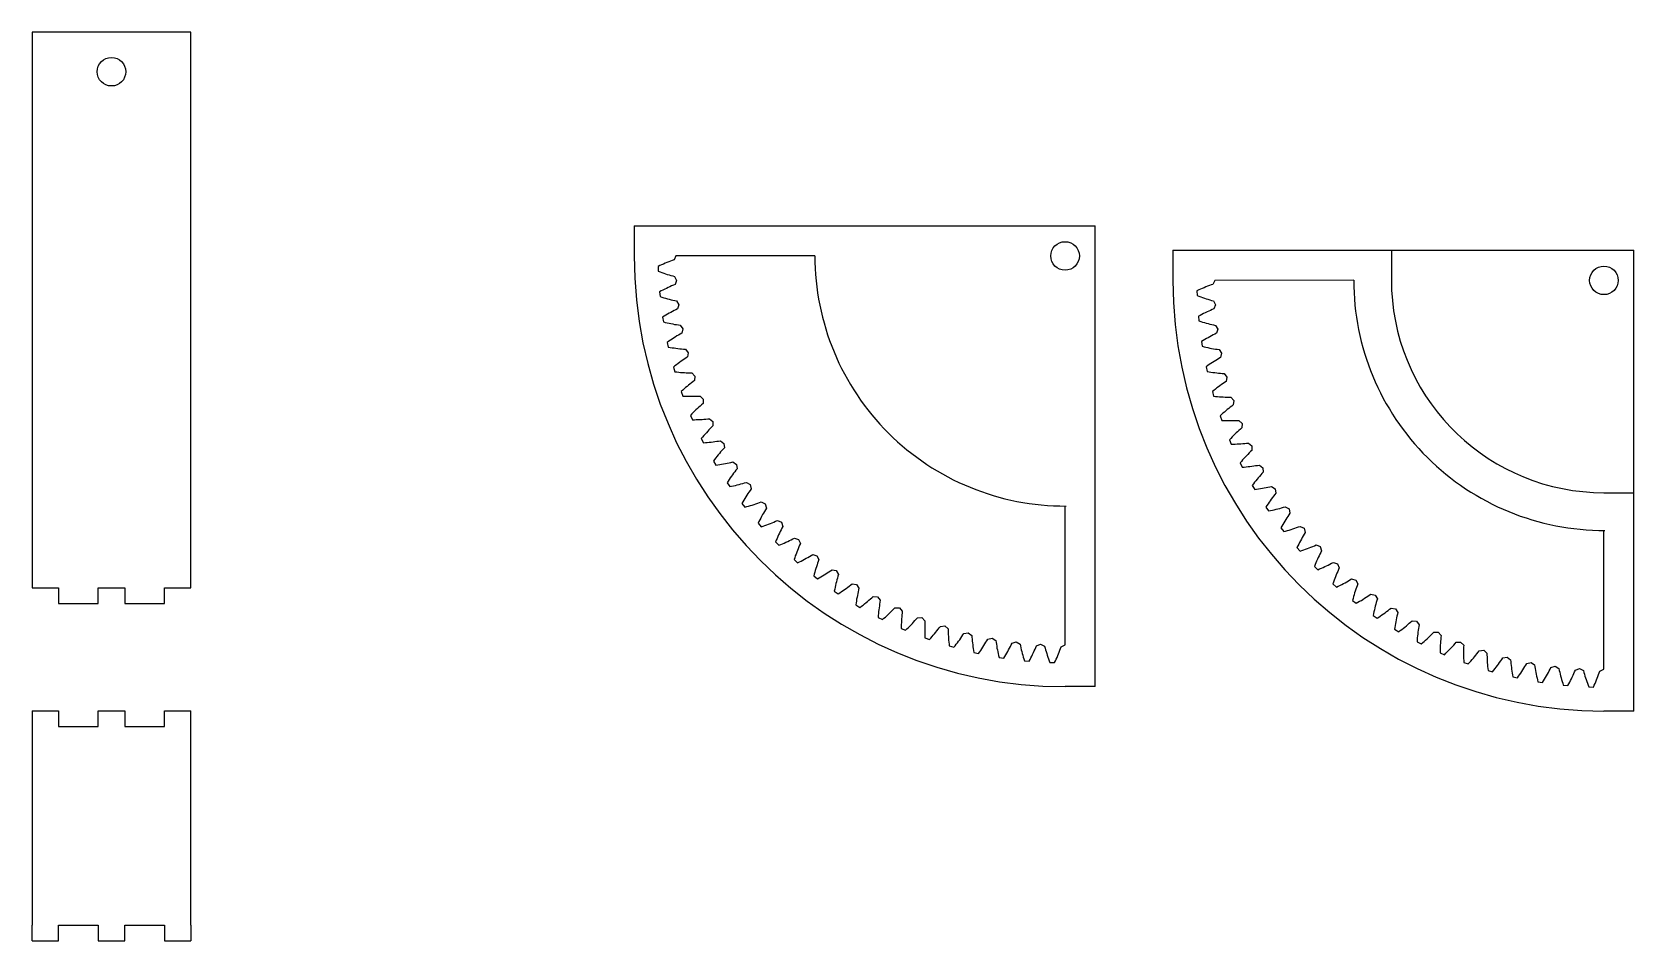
# Model space of a CAD drawing. Extents: x -1120 to -717, y -289 to -60.
import ezdxf

# ---------------------------------------------------------------- set-up
doc = ezdxf.new("R2010")
doc.units = 0
doc.linetypes.add('K5LT_BASIC', pattern=[0])
doc.layers.get('0').update_dxf_attribs({"lineweight": 25, "true_color": 0xffffff})
doc.layers.add('Системный слой', color=7, linetype='Continuous', true_color=0xffffff)

msp = doc.modelspace()

# ---------------------------------------------------------------- linework, layer by layer
for p, q in [((-1080, -60), (-1120, -60)), ((-1120, -60), (-1120, -200)), ((-1080, -200), (-1080, -60)), ((-968.41, -108.86), (-852.35, -108.86)), ((-968.41, -108.86), (-968.41, -116.42)), ((-957.91, -116.42), (-958.36, -117.42)), ((-957.91, -116.42), (-957.91, -116.42)), ((-832.75, -115), (-777.75, -115)), ((-832.75, -115), (-832.75, -122.56)), ((-777.75, -115), (-777.75, -125)), ((-777.75, -115), (-716.69, -115)), ((-716.69, -176.06), (-716.69, -115)), ((-961.93, -118.84), (-962.38, -119.04)), ((-962.38, -119.04), (-962.34, -120.23)), ((-962.34, -120.23), (-961.88, -120.41)), ((-961.49, -118.64), (-961.93, -118.84)), ((-961.88, -120.41), (-961.43, -120.58)), ((-961.04, -118.45), (-961.49, -118.64)), ((-961.43, -120.58), (-960.97, -120.74)), ((-960.6, -118.26), (-961.04, -118.45)), ((-960.97, -120.74), (-960.51, -120.9)), ((-960.15, -118.08), (-960.6, -118.26)), ((-960.51, -120.9), (-960.06, -121.05)), ((-959.7, -117.91), (-960.15, -118.08)), ((-959.25, -117.75), (-959.7, -117.91)), ((-958.81, -117.59), (-959.25, -117.75)), ((-958.36, -117.42), (-958.81, -117.59)), ((-961.15, -125.01), (-961.58, -125.24)), ((-960.71, -124.79), (-961.15, -125.01)), ((-960.28, -124.58), (-960.71, -124.79)), ((-959.85, -124.37), (-960.28, -124.58)), ((-960.06, -121.05), (-959.6, -121.19)), ((-959.41, -124.18), (-959.85, -124.37)), ((-959.6, -121.19), (-959.14, -121.33)), ((-958.97, -123.98), (-959.41, -124.18)), ((-959.14, -121.33), (-958.68, -121.46)), ((-958.54, -123.79), (-958.97, -123.98)), ((-958.68, -121.46), (-958.23, -121.6)), ((-958.1, -123.6), (-958.54, -123.79)), ((-958.23, -121.6), (-957.72, -122.57)), ((-957.72, -122.57), (-958.1, -123.6)), ((-957.72, -122.57), (-957.72, -122.57)), ((-826.27, -124.98), (-826.72, -125.18)), ((-825.83, -124.78), (-826.27, -124.98)), ((-825.38, -124.59), (-825.83, -124.78)), ((-824.93, -124.41), (-825.38, -124.59)), ((-824.49, -124.23), (-824.93, -124.41)), ((-824.04, -124.06), (-824.49, -124.23)), ((-823.59, -123.89), (-824.04, -124.06)), ((-823.14, -123.73), (-823.59, -123.89)), ((-822.69, -123.57), (-823.14, -123.73)), ((-822.25, -122.56), (-822.69, -123.57)), ((-822.25, -122.56), (-822.25, -122.56)), ((-961.58, -125.24), (-962.01, -125.47)), ((-962.01, -125.47), (-961.9, -126.66)), ((-961.9, -126.66), (-961.43, -126.8)), ((-961.43, -126.8), (-960.97, -126.94)), ((-960.97, -126.94), (-960.5, -127.08)), ((-960.5, -127.08), (-960.03, -127.21)), ((-960.03, -127.21), (-959.57, -127.33)), ((-959.57, -127.33), (-959.1, -127.44)), ((-959.1, -127.44), (-958.64, -127.55)), ((-958.64, -127.55), (-958.17, -127.65)), ((-958.17, -127.65), (-957.71, -127.76)), ((-957.71, -127.76), (-957.14, -128.7)), ((-957.14, -128.7), (-957.46, -129.75)), ((-957.14, -128.7), (-957.14, -128.7)), ((-826.72, -125.18), (-826.68, -126.38)), ((-826.68, -126.38), (-826.22, -126.55)), ((-826.22, -126.55), (-825.76, -126.72)), ((-825.76, -126.72), (-825.31, -126.89)), ((-825.31, -126.89), (-824.85, -127.04)), ((-824.85, -127.04), (-824.39, -127.19)), ((-824.39, -127.19), (-823.94, -127.33)), ((-823.94, -127.33), (-823.48, -127.47)), ((-823.48, -127.47), (-823.02, -127.61)), ((-823.02, -127.61), (-822.56, -127.74)), ((-822.56, -127.74), (-822.06, -128.71)), ((-822.06, -128.71), (-822.44, -129.75)), ((-822.06, -128.71), (-822.06, -128.71)), ((-960.83, -131.6), (-961.24, -131.86)), ((-961.24, -131.86), (-961.06, -133.04)), ((-961.06, -133.04), (-960.58, -133.16)), ((-960.41, -131.35), (-960.83, -131.6)), ((-959.99, -131.11), (-960.41, -131.35)), ((-959.57, -130.87), (-959.99, -131.11)), ((-959.15, -130.63), (-959.57, -130.87)), ((-958.73, -130.41), (-959.15, -130.63)), ((-958.3, -130.19), (-958.73, -130.41)), ((-957.88, -129.97), (-958.3, -130.19)), ((-957.46, -129.75), (-957.88, -129.97)), ((-825.92, -131.38), (-826.35, -131.61)), ((-826.35, -131.61), (-826.24, -132.8)), ((-826.24, -132.8), (-825.77, -132.95)), ((-825.49, -131.16), (-825.92, -131.38)), ((-825.77, -132.95), (-825.3, -133.09)), ((-825.05, -130.94), (-825.49, -131.16)), ((-825.3, -133.09), (-824.84, -133.22)), ((-824.62, -130.72), (-825.05, -130.94)), ((-824.18, -130.52), (-824.62, -130.72)), ((-823.75, -130.32), (-824.18, -130.52)), ((-823.31, -130.13), (-823.75, -130.32)), ((-822.87, -129.94), (-823.31, -130.13)), ((-822.44, -129.75), (-822.87, -129.94)), ((-960.58, -133.16), (-960.11, -133.27)), ((-960.11, -133.27), (-959.63, -133.37)), ((-959.63, -133.37), (-959.16, -133.47)), ((-959.16, -133.47), (-958.69, -133.56)), ((-958.47, -137.1), (-958.87, -137.36)), ((-958.69, -133.56), (-958.21, -133.65)), ((-958.06, -136.84), (-958.47, -137.1)), ((-958.21, -133.65), (-957.74, -133.72)), ((-957.65, -136.58), (-958.06, -136.84)), ((-957.74, -133.72), (-957.27, -133.8)), ((-957.24, -136.34), (-957.65, -136.58)), ((-957.27, -133.8), (-956.8, -133.88)), ((-956.83, -136.1), (-957.24, -136.34)), ((-956.43, -135.85), (-956.83, -136.1)), ((-956.8, -133.88), (-956.18, -134.78)), ((-956.18, -134.78), (-956.43, -135.85)), ((-956.18, -134.78), (-956.18, -134.78)), ((-824.84, -133.22), (-824.37, -133.35)), ((-824.37, -133.35), (-823.9, -133.47)), ((-823.91, -137.01), (-824.33, -137.25)), ((-823.49, -136.78), (-823.91, -137.01)), ((-823.9, -133.47), (-823.44, -133.58)), ((-823.06, -136.55), (-823.49, -136.78)), ((-823.44, -133.58), (-822.97, -133.69)), ((-822.64, -136.33), (-823.06, -136.55)), ((-822.97, -133.69), (-822.51, -133.8)), ((-822.22, -136.11), (-822.64, -136.33)), ((-822.51, -133.8), (-822.04, -133.9)), ((-821.79, -135.9), (-822.22, -136.11)), ((-822.04, -133.9), (-821.48, -134.84)), ((-821.48, -134.84), (-821.79, -135.9)), ((-821.48, -134.84), (-821.48, -134.84)), ((-959.67, -137.91), (-960.07, -138.19)), ((-960.07, -138.19), (-959.81, -139.36)), ((-959.81, -139.36), (-959.33, -139.45)), ((-959.27, -137.63), (-959.67, -137.91)), ((-959.33, -139.45), (-958.85, -139.53)), ((-958.87, -137.36), (-959.27, -137.63)), ((-958.85, -139.53), (-958.37, -139.6)), ((-958.37, -139.6), (-957.89, -139.67)), ((-957.89, -139.67), (-957.41, -139.73)), ((-957.41, -139.73), (-956.94, -139.79)), ((-956.94, -139.79), (-956.46, -139.83)), ((-956.46, -139.83), (-955.99, -139.88)), ((-955.99, -139.88), (-955.51, -139.93)), ((-955.51, -139.93), (-954.83, -140.79)), ((-954.83, -140.79), (-955.01, -141.87)), ((-954.83, -140.79), (-954.83, -140.79)), ((-825.16, -137.75), (-825.58, -138.01)), ((-825.58, -138.01), (-825.39, -139.18)), ((-825.39, -139.18), (-824.92, -139.3)), ((-824.75, -137.5), (-825.16, -137.75)), ((-824.92, -139.3), (-824.44, -139.41)), ((-824.33, -137.25), (-824.75, -137.5)), ((-824.44, -139.41), (-823.97, -139.52)), ((-823.97, -139.52), (-823.5, -139.62)), ((-823.5, -139.62), (-823.02, -139.71)), ((-823.02, -139.71), (-822.55, -139.79)), ((-822.55, -139.79), (-822.08, -139.87)), ((-822.08, -139.87), (-821.61, -139.94)), ((-821.61, -139.94), (-821.14, -140.02)), ((-821.14, -140.02), (-820.51, -140.92)), ((-820.51, -140.92), (-820.76, -142)), ((-820.51, -140.92), (-820.51, -140.92)), ((-958.13, -144.13), (-958.51, -144.44)), ((-958.51, -144.44), (-958.17, -145.59)), ((-957.74, -143.83), (-958.13, -144.13)), ((-957.36, -143.53), (-957.74, -143.83)), ((-956.97, -143.24), (-957.36, -143.53)), ((-956.58, -142.96), (-956.97, -143.24)), ((-956.19, -142.68), (-956.58, -142.96)), ((-955.8, -142.41), (-956.19, -142.68)), ((-955.41, -142.14), (-955.8, -142.41)), ((-955.01, -141.87), (-955.41, -142.14)), ((-824.01, -144.05), (-824.41, -144.34)), ((-824.41, -144.34), (-824.15, -145.5)), ((-823.61, -143.78), (-824.01, -144.05)), ((-823.21, -143.5), (-823.61, -143.78)), ((-822.8, -143.24), (-823.21, -143.5)), ((-822.4, -142.98), (-822.8, -143.24)), ((-821.99, -142.73), (-822.4, -142.98)), ((-821.58, -142.48), (-821.99, -142.73)), ((-821.17, -142.24), (-821.58, -142.48)), ((-820.76, -142), (-821.17, -142.24)), ((-958.17, -145.59), (-957.69, -145.64)), ((-957.69, -145.64), (-957.2, -145.69)), ((-957.2, -145.69), (-956.72, -145.74)), ((-956.72, -145.74), (-956.24, -145.78)), ((-956.24, -145.78), (-955.76, -145.81)), ((-955.76, -145.81), (-955.28, -145.83)), ((-955.28, -145.83), (-954.8, -145.85)), ((-954.73, -148.98), (-955.1, -149.28)), ((-954.8, -145.85), (-954.33, -145.87)), ((-954.35, -148.68), (-954.73, -148.98)), ((-953.98, -148.38), (-954.35, -148.68)), ((-954.33, -145.87), (-953.85, -145.88)), ((-953.6, -148.09), (-953.98, -148.38)), ((-953.85, -145.88), (-953.12, -146.7)), ((-953.23, -147.79), (-953.6, -148.09)), ((-953.12, -146.7), (-953.23, -147.79)), ((-953.12, -146.7), (-953.12, -146.7)), ((-824.15, -145.5), (-823.67, -145.59)), ((-823.67, -145.59), (-823.19, -145.67)), ((-823.19, -145.67), (-822.71, -145.75)), ((-822.71, -145.75), (-822.23, -145.81)), ((-822.23, -145.81), (-821.75, -145.87)), ((-821.75, -145.87), (-821.28, -145.93)), ((-820.92, -149.1), (-821.31, -149.39)), ((-821.28, -145.93), (-820.8, -145.98)), ((-820.53, -148.83), (-820.92, -149.1)), ((-820.8, -145.98), (-820.33, -146.02)), ((-820.14, -148.56), (-820.53, -148.83)), ((-820.33, -146.02), (-819.85, -146.07)), ((-819.75, -148.29), (-820.14, -148.56)), ((-819.85, -146.07), (-819.17, -146.93)), ((-819.35, -148.02), (-819.75, -148.29)), ((-819.17, -146.93), (-819.35, -148.02)), ((-819.17, -146.93), (-819.17, -146.93)), ((-956.19, -150.24), (-956.55, -150.58)), ((-956.55, -150.58), (-956.15, -151.7)), ((-955.83, -149.92), (-956.19, -150.24)), ((-956.15, -151.7), (-955.66, -151.72)), ((-955.47, -149.6), (-955.83, -149.92)), ((-955.66, -151.72), (-955.17, -151.74)), ((-955.1, -149.28), (-955.47, -149.6)), ((-955.17, -151.74), (-954.69, -151.76)), ((-954.69, -151.76), (-954.2, -151.77)), ((-954.2, -151.77), (-953.72, -151.77)), ((-953.72, -151.77), (-953.24, -151.76)), ((-953.24, -151.76), (-952.77, -151.75)), ((-952.77, -151.75), (-952.29, -151.74)), ((-952.29, -151.74), (-951.81, -151.72)), ((-951.81, -151.72), (-951.03, -152.49)), ((-951.03, -152.49), (-951.07, -153.59)), ((-951.03, -152.49), (-951.03, -152.49)), ((-822.46, -150.28), (-822.84, -150.58)), ((-822.84, -150.58), (-822.51, -151.73)), ((-822.51, -151.73), (-822.03, -151.79)), ((-822.08, -149.97), (-822.46, -150.28)), ((-821.7, -149.68), (-822.08, -149.97)), ((-822.03, -151.79), (-821.54, -151.84)), ((-821.31, -149.39), (-821.7, -149.68)), ((-821.54, -151.84), (-821.06, -151.88)), ((-821.06, -151.88), (-820.58, -151.92)), ((-820.58, -151.92), (-820.1, -151.95)), ((-820.1, -151.95), (-819.62, -151.98)), ((-819.62, -151.98), (-819.14, -151.99)), ((-819.14, -151.99), (-818.66, -152.01)), ((-818.66, -152.01), (-818.19, -152.03)), ((-818.19, -152.03), (-817.45, -152.84)), ((-817.45, -152.84), (-817.57, -153.94)), ((-817.45, -152.84), (-817.45, -152.84)), ((-953.88, -156.22), (-954.22, -156.58)), ((-954.22, -156.58), (-953.74, -157.67)), ((-953.54, -155.88), (-953.88, -156.22)), ((-953.19, -155.53), (-953.54, -155.88)), ((-952.85, -155.2), (-953.19, -155.53)), ((-952.5, -154.87), (-952.85, -155.2)), ((-952.14, -154.54), (-952.5, -154.87)), ((-951.79, -154.22), (-952.14, -154.54)), ((-951.43, -153.91), (-951.79, -154.22)), ((-951.07, -153.59), (-951.43, -153.91)), ((-820.53, -156.39), (-820.89, -156.72)), ((-820.89, -156.72), (-820.49, -157.84)), ((-820.17, -156.06), (-820.53, -156.39)), ((-819.8, -155.74), (-820.17, -156.06)), ((-819.44, -155.43), (-819.8, -155.74)), ((-819.07, -155.12), (-819.44, -155.43)), ((-818.69, -154.82), (-819.07, -155.12)), ((-818.32, -154.53), (-818.69, -154.82)), ((-817.94, -154.23), (-818.32, -154.53)), ((-817.57, -153.94), (-817.94, -154.23)), ((-953.74, -157.67), (-953.25, -157.67)), ((-953.25, -157.67), (-952.77, -157.66)), ((-952.77, -157.66), (-952.28, -157.64)), ((-952.28, -157.64), (-951.8, -157.62)), ((-951.8, -157.62), (-951.32, -157.59)), ((-951.32, -157.59), (-950.84, -157.55)), ((-950.55, -161.31), (-950.87, -161.68)), ((-950.84, -157.55), (-950.37, -157.51)), ((-950.23, -160.96), (-950.55, -161.31)), ((-950.37, -157.51), (-949.89, -157.47)), ((-949.9, -160.6), (-950.23, -160.96)), ((-949.57, -160.26), (-949.9, -160.6)), ((-949.89, -157.47), (-949.42, -157.42)), ((-949.23, -159.92), (-949.57, -160.26)), ((-949.42, -157.42), (-948.59, -158.14)), ((-948.9, -159.58), (-949.23, -159.92)), ((-948.56, -159.24), (-948.9, -159.58)), ((-948.59, -158.14), (-948.59, -158.14)), ((-948.59, -158.14), (-948.56, -159.24)), ((-820.49, -157.84), (-820, -157.87)), ((-820, -157.87), (-819.51, -157.89)), ((-819.51, -157.89), (-819.03, -157.9)), ((-819.03, -157.9), (-818.54, -157.91)), ((-818.54, -157.91), (-818.06, -157.91)), ((-818.06, -157.91), (-817.58, -157.91)), ((-817.58, -157.91), (-817.1, -157.89)), ((-816.83, -161.01), (-817.18, -161.34)), ((-817.1, -157.89), (-816.63, -157.88)), ((-816.48, -160.69), (-816.83, -161.01)), ((-816.63, -157.88), (-816.15, -157.87)), ((-816.13, -160.37), (-816.48, -160.69)), ((-816.15, -157.87), (-815.37, -158.64)), ((-815.77, -160.05), (-816.13, -160.37)), ((-815.41, -159.74), (-815.77, -160.05)), ((-815.37, -158.64), (-815.41, -159.74)), ((-815.37, -158.64), (-815.37, -158.64)), ((-951.19, -162.04), (-951.51, -162.42)), ((-951.51, -162.42), (-950.97, -163.48)), ((-950.87, -161.68), (-951.19, -162.04)), ((-950.97, -163.48), (-950.48, -163.45)), ((-950.48, -163.45), (-949.99, -163.41)), ((-949.99, -163.41), (-949.51, -163.36)), ((-949.51, -163.36), (-949.03, -163.3)), ((-949.03, -163.3), (-948.55, -163.25)), ((-948.55, -163.25), (-948.08, -163.18)), ((-948.08, -163.18), (-947.61, -163.11)), ((-947.61, -163.11), (-947.14, -163.04)), ((-947.14, -163.04), (-946.66, -162.96)), ((-946.66, -162.96), (-945.79, -163.63)), ((-946.01, -165.08), (-946.32, -165.44)), ((-945.7, -164.72), (-946.01, -165.08)), ((-945.79, -163.63), (-945.79, -163.63)), ((-945.79, -163.63), (-945.7, -164.72)), ((-818.22, -162.37), (-818.56, -162.72)), ((-818.56, -162.72), (-818.08, -163.82)), ((-817.87, -162.02), (-818.22, -162.37)), ((-818.08, -163.82), (-817.59, -163.81)), ((-817.53, -161.68), (-817.87, -162.02)), ((-817.59, -163.81), (-817.1, -163.8)), ((-817.18, -161.34), (-817.53, -161.68)), ((-817.1, -163.8), (-816.62, -163.78)), ((-816.62, -163.78), (-816.14, -163.76)), ((-816.14, -163.76), (-815.66, -163.73)), ((-815.66, -163.73), (-815.18, -163.7)), ((-815.18, -163.7), (-814.7, -163.65)), ((-814.7, -163.65), (-814.23, -163.61)), ((-814.23, -163.61), (-813.75, -163.57)), ((-813.75, -163.57), (-812.92, -164.29)), ((-812.92, -164.29), (-812.92, -164.29)), ((-812.92, -164.29), (-812.9, -165.39)), ((-948.15, -167.69), (-948.44, -168.08)), ((-948.44, -168.08), (-947.83, -169.11)), ((-947.85, -167.3), (-948.15, -167.69)), ((-947.56, -166.92), (-947.85, -167.3)), ((-947.83, -169.11), (-947.35, -169.04)), ((-947.25, -166.54), (-947.56, -166.92)), ((-947.35, -169.04), (-946.87, -168.97)), ((-946.95, -166.17), (-947.25, -166.54)), ((-946.64, -165.8), (-946.95, -166.17)), ((-946.87, -168.97), (-946.39, -168.89)), ((-946.32, -165.44), (-946.64, -165.8)), ((-946.39, -168.89), (-945.91, -168.81)), ((-945.91, -168.81), (-945.44, -168.72)), ((-945.44, -168.72), (-944.97, -168.62)), ((-944.97, -168.62), (-944.5, -168.52)), ((-944.5, -168.52), (-944.04, -168.42)), ((-944.04, -168.42), (-943.57, -168.32)), ((-943.57, -168.32), (-942.66, -168.93)), ((-942.66, -168.93), (-942.66, -168.93)), ((-942.66, -168.93), (-942.49, -170.01)), ((-815.53, -168.19), (-815.85, -168.56)), ((-815.85, -168.56), (-815.31, -169.63)), ((-815.21, -167.82), (-815.53, -168.19)), ((-814.89, -167.46), (-815.21, -167.82)), ((-814.57, -167.1), (-814.89, -167.46)), ((-814.24, -166.75), (-814.57, -167.1)), ((-813.9, -166.4), (-814.24, -166.75)), ((-813.57, -166.06), (-813.9, -166.4)), ((-813.23, -165.72), (-813.57, -166.06)), ((-812.9, -165.39), (-813.23, -165.72)), ((-812.89, -169.39), (-812.42, -169.32)), ((-812.42, -169.32), (-811.94, -169.25)), ((-811.94, -169.25), (-811.47, -169.18)), ((-811.47, -169.18), (-811, -169.11)), ((-811, -169.11), (-810.13, -169.77)), ((-944.76, -173.13), (-945.02, -173.54)), ((-944.49, -172.72), (-944.76, -173.13)), ((-944.21, -172.32), (-944.49, -172.72)), ((-943.93, -171.92), (-944.21, -172.32)), ((-943.65, -171.53), (-943.93, -171.92)), ((-943.37, -171.15), (-943.65, -171.53)), ((-943.08, -170.77), (-943.37, -171.15)), ((-942.78, -170.39), (-943.08, -170.77)), ((-942.49, -170.01), (-942.78, -170.39)), ((-815.31, -169.63), (-814.82, -169.59)), ((-814.82, -169.59), (-814.33, -169.55)), ((-814.33, -169.55), (-813.85, -169.5)), ((-813.85, -169.5), (-813.37, -169.45)), ((-813.37, -169.45), (-812.89, -169.39)), ((-811.89, -173.06), (-812.19, -173.44)), ((-811.59, -172.68), (-811.89, -173.06)), ((-811.28, -172.31), (-811.59, -172.68)), ((-810.98, -171.95), (-811.28, -172.31)), ((-810.66, -171.59), (-810.98, -171.95)), ((-810.35, -171.23), (-810.66, -171.59)), ((-810.03, -170.87), (-810.35, -171.23)), ((-810.13, -169.77), (-810.13, -169.77)), ((-810.13, -169.77), (-810.03, -170.87)), ((-945.02, -173.54), (-944.35, -174.52)), ((-944.35, -174.52), (-943.87, -174.43)), ((-943.87, -174.43), (-943.39, -174.32)), ((-943.39, -174.32), (-942.92, -174.22)), ((-942.92, -174.22), (-942.45, -174.1)), ((-942.45, -174.1), (-941.98, -173.99)), ((-941.98, -173.99), (-941.52, -173.86)), ((-941.52, -173.86), (-941.06, -173.73)), ((-941.06, -173.73), (-940.61, -173.6)), ((-940.61, -173.6), (-940.15, -173.47)), ((-940.28, -177.09), (-940.53, -177.5)), ((-940.03, -176.68), (-940.28, -177.09)), ((-940.15, -173.47), (-939.2, -174.02)), ((-939.76, -176.28), (-940.03, -176.68)), ((-939.5, -175.89), (-939.76, -176.28)), ((-939.23, -175.49), (-939.5, -175.89)), ((-938.97, -175.09), (-939.23, -175.49)), ((-939.2, -174.02), (-939.2, -174.02)), ((-939.2, -174.02), (-938.97, -175.09)), ((-812.49, -173.83), (-812.78, -174.22)), ((-812.78, -174.22), (-812.17, -175.25)), ((-812.19, -173.44), (-812.49, -173.83)), ((-812.17, -175.25), (-811.69, -175.18)), ((-811.69, -175.18), (-811.2, -175.11)), ((-811.2, -175.11), (-810.72, -175.04)), ((-810.72, -175.04), (-810.25, -174.95)), ((-810.25, -174.95), (-809.78, -174.86)), ((-809.78, -174.86), (-809.31, -174.77)), ((-809.31, -174.77), (-808.84, -174.67)), ((-808.84, -174.67), (-808.37, -174.56)), ((-808.37, -174.56), (-807.91, -174.46)), ((-807.7, -177.29), (-807.99, -177.68)), ((-807.91, -174.46), (-806.99, -175.07)), ((-807.41, -176.91), (-807.7, -177.29)), ((-807.12, -176.54), (-807.41, -176.91)), ((-806.83, -176.16), (-807.12, -176.54)), ((-806.99, -175.07), (-806.99, -175.07)), ((-806.99, -175.07), (-806.83, -176.16)), ((-724.25, -176.06), (-716.69, -176.06)), ((-941.03, -178.34), (-941.27, -178.77)), ((-941.27, -178.77), (-940.54, -179.71)), ((-940.78, -177.92), (-941.03, -178.34)), ((-940.53, -177.5), (-940.78, -177.92)), ((-940.54, -179.71), (-940.06, -179.58)), ((-940.06, -179.58), (-939.59, -179.45)), ((-939.59, -179.45), (-939.13, -179.32)), ((-939.13, -179.32), (-938.67, -179.17)), ((-938.67, -179.17), (-938.21, -179.03)), ((-938.21, -179.03), (-937.75, -178.87)), ((-937.75, -178.87), (-937.3, -178.71)), ((-937.3, -178.71), (-936.86, -178.55)), ((-936.86, -178.55), (-936.41, -178.39)), ((-936.41, -178.39), (-935.42, -178.88)), ((-935.85, -181.18), (-936.08, -181.59)), ((-935.61, -180.77), (-935.85, -181.18)), ((-935.37, -180.35), (-935.61, -180.77)), ((-935.42, -178.88), (-935.42, -178.88)), ((-935.42, -178.88), (-935.12, -179.94)), ((-935.12, -179.94), (-935.37, -180.35)), ((-859.91, -214.42), (-859.91, -179.42)), ((-809.09, -179.27), (-809.36, -179.68)), ((-809.36, -179.68), (-808.69, -180.67)), ((-808.82, -178.86), (-809.09, -179.27)), ((-808.55, -178.46), (-808.82, -178.86)), ((-808.69, -180.67), (-808.21, -180.57)), ((-808.27, -178.07), (-808.55, -178.46)), ((-807.99, -177.68), (-808.27, -178.07)), ((-808.21, -180.57), (-807.73, -180.47)), ((-807.73, -180.47), (-807.26, -180.36)), ((-807.26, -180.36), (-806.79, -180.25)), ((-806.79, -180.25), (-806.32, -180.13)), ((-806.32, -180.13), (-805.86, -180.01)), ((-805.86, -180.01), (-805.4, -179.88)), ((-805.4, -179.88), (-804.94, -179.74)), ((-804.94, -179.74), (-804.48, -179.61)), ((-804.48, -179.61), (-803.53, -180.16)), ((-803.3, -181.24), (-803.57, -181.63)), ((-803.53, -180.16), (-803.53, -180.16)), ((-803.53, -180.16), (-803.3, -181.24)), ((-936.98, -183.31), (-937.19, -183.75)), ((-937.19, -183.75), (-936.4, -184.65)), ((-936.76, -182.88), (-936.98, -183.31)), ((-936.54, -182.44), (-936.76, -182.88)), ((-936.31, -182.02), (-936.54, -182.44)), ((-936.4, -184.65), (-935.94, -184.49)), ((-936.08, -181.59), (-936.31, -182.02)), ((-935.94, -184.49), (-935.48, -184.33)), ((-935.48, -184.33), (-935.02, -184.17)), ((-935.02, -184.17), (-934.57, -183.99)), ((-934.57, -183.99), (-934.12, -183.82)), ((-934.12, -183.82), (-933.68, -183.64)), ((-933.68, -183.64), (-933.24, -183.45)), ((-933.24, -183.45), (-932.8, -183.26)), ((-932.8, -183.26), (-932.36, -183.07)), ((-932.36, -183.07), (-931.35, -183.5)), ((-931.42, -185.39), (-931.63, -185.82)), ((-931.2, -184.97), (-931.42, -185.39)), ((-931.35, -183.5), (-931.35, -183.5)), ((-931.35, -183.5), (-930.99, -184.54)), ((-930.99, -184.54), (-931.2, -184.97)), ((-805.36, -184.49), (-805.6, -184.91)), ((-805.6, -184.91), (-804.87, -185.85)), ((-805.12, -184.06), (-805.36, -184.49)), ((-804.87, -183.65), (-805.12, -184.06)), ((-804.62, -183.23), (-804.87, -183.65)), ((-804.36, -182.83), (-804.62, -183.23)), ((-804.1, -182.43), (-804.36, -182.83)), ((-803.84, -182.03), (-804.1, -182.43)), ((-803.93, -185.6), (-803.47, -185.46)), ((-803.57, -181.63), (-803.84, -182.03)), ((-803.47, -185.46), (-803, -185.32)), ((-803, -185.32), (-802.55, -185.17)), ((-802.55, -185.17), (-802.09, -185.02)), ((-802.09, -185.02), (-801.64, -184.86)), ((-801.64, -184.86), (-801.19, -184.7)), ((-801.19, -184.7), (-800.74, -184.54)), ((-800.74, -184.54), (-799.76, -185.03)), ((-799.76, -185.03), (-799.76, -185.03)), ((-799.76, -185.03), (-799.46, -186.09)), ((-932.63, -188.02), (-932.81, -188.47)), ((-932.81, -188.47), (-931.97, -189.32)), ((-932.44, -187.57), (-932.63, -188.02)), ((-932.24, -187.12), (-932.44, -187.57)), ((-932.04, -186.68), (-932.24, -187.12)), ((-931.84, -186.25), (-932.04, -186.68)), ((-931.97, -189.32), (-931.51, -189.13)), ((-931.63, -185.82), (-931.84, -186.25)), ((-931.51, -189.13), (-931.06, -188.94)), ((-931.06, -188.94), (-930.62, -188.75)), ((-930.62, -188.75), (-930.18, -188.55)), ((-930.18, -188.55), (-929.74, -188.35)), ((-929.74, -188.35), (-929.31, -188.14)), ((-929.31, -188.14), (-928.89, -187.92)), ((-928.89, -187.92), (-928.46, -187.71)), ((-928.46, -187.71), (-928.03, -187.49)), ((-928.03, -187.49), (-927, -187.86)), ((-927, -187.86), (-927, -187.86)), ((-927, -187.86), (-926.57, -188.87)), ((-926.76, -189.31), (-926.95, -189.74)), ((-926.57, -188.87), (-926.76, -189.31)), ((-804.87, -185.85), (-804.4, -185.73)), ((-804.4, -185.73), (-803.93, -185.6)), ((-801.32, -189.46), (-801.53, -189.9)), ((-801.1, -189.02), (-801.32, -189.46)), ((-800.88, -188.59), (-801.1, -189.02)), ((-800.65, -188.16), (-800.88, -188.59)), ((-800.42, -187.74), (-800.65, -188.16)), ((-800.19, -187.32), (-800.42, -187.74)), ((-799.95, -186.91), (-800.19, -187.32)), ((-799.7, -186.5), (-799.95, -186.91)), ((-799.46, -186.09), (-799.7, -186.5)), ((-797.58, -189.59), (-797.14, -189.41)), ((-797.14, -189.41), (-796.7, -189.22)), ((-796.7, -189.22), (-795.69, -189.65)), ((-724.25, -220.56), (-724.25, -185.56)), ((-927.99, -192.44), (-928.14, -192.91)), ((-928.14, -192.91), (-927.25, -193.7)), ((-927.83, -191.98), (-927.99, -192.44)), ((-927.66, -191.53), (-927.83, -191.98)), ((-927.49, -191.07), (-927.66, -191.53)), ((-927.31, -190.63), (-927.49, -191.07)), ((-927.13, -190.18), (-927.31, -190.63)), ((-927.25, -193.7), (-926.81, -193.48)), ((-926.95, -189.74), (-927.13, -190.18)), ((-926.81, -193.48), (-926.37, -193.27)), ((-926.37, -193.27), (-925.94, -193.05)), ((-925.94, -193.05), (-925.51, -192.82)), ((-925.51, -192.82), (-925.09, -192.59)), ((-925.09, -192.59), (-924.67, -192.35)), ((-924.67, -192.35), (-924.26, -192.11)), ((-924.26, -192.11), (-923.85, -191.87)), ((-923.85, -191.87), (-923.44, -191.63)), ((-923.44, -191.63), (-922.38, -191.93)), ((-922.38, -191.93), (-922.38, -191.93)), ((-922.38, -191.93), (-921.89, -192.91)), ((-922.05, -193.36), (-922.21, -193.81)), ((-921.89, -192.91), (-922.05, -193.36)), ((-801.53, -189.9), (-800.74, -190.79)), ((-800.74, -190.79), (-800.28, -190.64)), ((-800.28, -190.64), (-799.82, -190.48)), ((-799.82, -190.48), (-799.36, -190.31)), ((-799.36, -190.31), (-798.91, -190.14)), ((-798.91, -190.14), (-798.46, -189.96)), ((-798.46, -189.96), (-798.02, -189.78)), ((-798.02, -189.78), (-797.58, -189.59)), ((-796.58, -193.27), (-796.77, -193.71)), ((-796.38, -192.83), (-796.58, -193.27)), ((-796.18, -192.39), (-796.38, -192.83)), ((-795.97, -191.96), (-796.18, -192.39)), ((-795.76, -191.54), (-795.97, -191.96)), ((-795.54, -191.11), (-795.76, -191.54)), ((-795.69, -189.65), (-795.69, -189.65)), ((-795.69, -189.65), (-795.33, -190.68)), ((-795.33, -190.68), (-795.54, -191.11)), ((-923.08, -196.57), (-923.21, -197.04)), ((-923.21, -197.04), (-922.26, -197.77)), ((-922.95, -196.1), (-923.08, -196.57)), ((-922.81, -195.63), (-922.95, -196.1)), ((-922.67, -195.17), (-922.81, -195.63)), ((-922.52, -194.71), (-922.67, -195.17)), ((-922.37, -194.26), (-922.52, -194.71)), ((-922.21, -193.81), (-922.37, -194.26)), ((-922.26, -197.77), (-921.84, -197.53)), ((-921.84, -197.53), (-921.41, -197.29)), ((-921.41, -197.29), (-921, -197.04)), ((-921, -197.04), (-920.58, -196.79)), ((-920.58, -196.79), (-920.18, -196.53)), ((-920.18, -196.53), (-919.78, -196.27)), ((-919.78, -196.27), (-919.38, -196)), ((-919.38, -196), (-918.99, -195.74)), ((-918.99, -195.74), (-918.59, -195.47)), ((-918.59, -195.47), (-917.52, -195.7)), ((-917.52, -195.7), (-917.52, -195.7)), ((-917.52, -195.7), (-916.96, -196.65)), ((-917.23, -197.57), (-917.36, -198.03)), ((-917.1, -197.11), (-917.23, -197.57)), ((-916.96, -196.65), (-917.1, -197.11)), ((-796.96, -194.16), (-797.15, -194.62)), ((-797.15, -194.62), (-796.31, -195.46)), ((-796.77, -193.71), (-796.96, -194.16)), ((-796.31, -195.46), (-795.85, -195.28)), ((-795.85, -195.28), (-795.4, -195.09)), ((-795.4, -195.09), (-794.96, -194.89)), ((-794.96, -194.89), (-794.52, -194.69)), ((-794.52, -194.69), (-794.08, -194.49)), ((-794.08, -194.49), (-793.65, -194.28)), ((-793.65, -194.28), (-793.22, -194.07)), ((-793.22, -194.07), (-792.8, -193.85)), ((-792.8, -193.85), (-792.37, -193.64)), ((-792.37, -193.64), (-791.34, -194)), ((-791.83, -197.22), (-792, -197.67)), ((-791.65, -196.77), (-791.83, -197.22)), ((-791.47, -196.33), (-791.65, -196.77)), ((-791.28, -195.89), (-791.47, -196.33)), ((-791.34, -194), (-791.34, -194)), ((-791.34, -194), (-790.91, -195.01)), ((-791.1, -195.45), (-791.28, -195.89)), ((-790.91, -195.01), (-791.1, -195.45)), ((-1120, -200), (-1113.33, -200)), ((-1113.33, -200), (-1113.33, -204)), ((-1103.33, -204), (-1103.33, -200)), ((-1103.33, -200), (-1096.67, -200)), ((-1096.67, -200), (-1096.67, -204)), ((-1086.67, -204), (-1086.67, -200)), ((-1086.67, -200), (-1080, -200)), ((-917.92, -200.38), (-918.02, -200.86)), ((-918.02, -200.86), (-917.03, -201.53)), ((-917.82, -199.9), (-917.92, -200.38)), ((-917.71, -199.43), (-917.82, -199.9)), ((-917.6, -198.96), (-917.71, -199.43)), ((-917.48, -198.49), (-917.6, -198.96)), ((-917.36, -198.03), (-917.48, -198.49)), ((-917.03, -201.53), (-916.62, -201.26)), ((-916.62, -201.26), (-916.21, -200.99)), ((-916.21, -200.99), (-915.81, -200.72)), ((-915.81, -200.72), (-915.42, -200.44)), ((-915.42, -200.44), (-915.03, -200.16)), ((-915.03, -200.16), (-914.64, -199.87)), ((-914.64, -199.87), (-914.27, -199.58)), ((-914.27, -199.58), (-913.89, -199.29)), ((-913.89, -199.29), (-913.51, -199)), ((-913.51, -199), (-912.42, -199.16)), ((-912.42, -199.16), (-912.42, -199.16)), ((-912.42, -199.16), (-911.81, -200.08)), ((-912.12, -201.47), (-912.21, -201.94)), ((-912.02, -201.01), (-912.12, -201.47)), ((-911.92, -200.54), (-912.02, -201.01)), ((-911.81, -200.08), (-911.92, -200.54)), ((-792.32, -198.59), (-792.48, -199.05)), ((-792.48, -199.05), (-791.59, -199.84)), ((-792.16, -198.13), (-792.32, -198.59)), ((-792, -197.67), (-792.16, -198.13)), ((-791.59, -199.84), (-791.14, -199.63)), ((-791.14, -199.63), (-790.71, -199.41)), ((-790.71, -199.41), (-790.28, -199.19)), ((-790.28, -199.19), (-789.85, -198.96)), ((-789.85, -198.96), (-789.43, -198.73)), ((-789.43, -198.73), (-789.01, -198.5)), ((-789.01, -198.5), (-788.6, -198.26)), ((-788.6, -198.26), (-788.19, -198.02)), ((-788.19, -198.02), (-787.78, -197.77)), ((-787.78, -197.77), (-786.72, -198.07)), ((-787.01, -201.31), (-787.15, -201.78)), ((-786.86, -200.86), (-787.01, -201.31)), ((-786.71, -200.4), (-786.86, -200.86)), ((-786.72, -198.07), (-786.72, -198.07)), ((-786.72, -198.07), (-786.23, -199.05)), ((-786.55, -199.95), (-786.71, -200.4)), ((-786.39, -199.5), (-786.55, -199.95)), ((-786.23, -199.05), (-786.39, -199.5)), ((-783.32, -201.88), (-782.93, -201.61)), ((-782.93, -201.61), (-781.85, -201.84)), ((-1113.33, -204), (-1103.33, -204)), ((-1096.67, -204), (-1086.67, -204)), ((-912.54, -203.85), (-912.6, -204.34)), ((-912.6, -204.34), (-911.58, -204.95)), ((-912.46, -203.37), (-912.54, -203.85)), ((-912.39, -202.89), (-912.46, -203.37)), ((-912.3, -202.42), (-912.39, -202.89)), ((-912.21, -201.94), (-912.3, -202.42)), ((-911.58, -204.95), (-911.18, -204.65)), ((-911.18, -204.65), (-910.79, -204.36)), ((-910.79, -204.36), (-910.41, -204.06)), ((-910.41, -204.06), (-910.03, -203.76)), ((-910.03, -203.76), (-909.66, -203.45)), ((-909.66, -203.45), (-909.3, -203.14)), ((-909.3, -203.14), (-908.94, -202.83)), ((-908.94, -202.83), (-908.58, -202.52)), ((-908.58, -202.52), (-908.22, -202.2)), ((-908.22, -202.2), (-907.12, -202.3)), ((-907.12, -202.3), (-907.12, -202.3)), ((-907.12, -202.3), (-906.46, -203.17)), ((-906.8, -205.54), (-906.85, -206.02)), ((-906.74, -205.06), (-906.8, -205.54)), ((-906.68, -204.58), (-906.74, -205.06)), ((-906.6, -204.11), (-906.68, -204.58)), ((-906.53, -203.64), (-906.6, -204.11)), ((-906.46, -203.17), (-906.53, -203.64)), ((-903.41, -205.74), (-903.08, -205.4)), ((-903.08, -205.4), (-902.74, -205.06)), ((-902.74, -205.06), (-901.64, -205.09)), ((-901.64, -205.09), (-901.64, -205.09)), ((-901.64, -205.09), (-900.92, -205.92)), ((-787.42, -202.71), (-787.54, -203.19)), ((-787.54, -203.19), (-786.6, -203.92)), ((-787.29, -202.24), (-787.42, -202.71)), ((-787.15, -201.78), (-787.29, -202.24)), ((-786.6, -203.92), (-786.17, -203.68)), ((-786.17, -203.68), (-785.75, -203.43)), ((-785.75, -203.43), (-785.33, -203.18)), ((-785.33, -203.18), (-784.92, -202.93)), ((-784.92, -202.93), (-784.52, -202.67)), ((-784.52, -202.67), (-784.11, -202.41)), ((-784.11, -202.41), (-783.72, -202.15)), ((-783.72, -202.15), (-783.32, -201.88)), ((-782.05, -205.57), (-782.16, -206.04)), ((-781.94, -205.1), (-782.05, -205.57)), ((-781.82, -204.63), (-781.94, -205.1)), ((-781.85, -201.84), (-781.85, -201.84)), ((-781.85, -201.84), (-781.3, -202.8)), ((-781.69, -204.17), (-781.82, -204.63)), ((-781.56, -203.71), (-781.69, -204.17)), ((-781.43, -203.25), (-781.56, -203.71)), ((-781.3, -202.8), (-781.43, -203.25)), ((-778.6, -205.72), (-778.23, -205.43)), ((-778.23, -205.43), (-777.85, -205.14)), ((-777.85, -205.14), (-776.76, -205.31)), ((-776.76, -205.31), (-776.76, -205.31)), ((-776.76, -205.31), (-776.15, -206.22)), ((-906.94, -206.98), (-906.98, -207.47)), ((-906.98, -207.47), (-905.91, -208.01)), ((-906.9, -206.5), (-906.94, -206.98)), ((-906.85, -206.02), (-906.9, -206.5)), ((-905.91, -208.01), (-905.54, -207.7)), ((-905.54, -207.7), (-905.17, -207.38)), ((-905.17, -207.38), (-904.81, -207.06)), ((-904.81, -207.06), (-904.45, -206.73)), ((-904.45, -206.73), (-904.1, -206.4)), ((-904.1, -206.4), (-903.75, -206.07)), ((-903.75, -206.07), (-903.41, -205.74)), ((-901.15, -209.27), (-901.16, -209.76)), ((-901.13, -208.79), (-901.15, -209.27)), ((-901.11, -208.3), (-901.13, -208.79)), ((-901.08, -207.82), (-901.11, -208.3)), ((-901.05, -207.35), (-901.08, -207.82)), ((-901.01, -206.87), (-901.05, -207.35)), ((-900.96, -206.4), (-901.01, -206.87)), ((-900.92, -205.92), (-900.96, -206.4)), ((-899.37, -210.04), (-899.03, -209.7)), ((-899.03, -209.7), (-898.69, -209.35)), ((-898.69, -209.35), (-898.36, -209)), ((-898.36, -209), (-898.04, -208.65)), ((-898.04, -208.65), (-897.72, -208.29)), ((-897.72, -208.29), (-897.4, -207.94)), ((-897.4, -207.94), (-897.09, -207.58)), ((-897.09, -207.58), (-895.99, -207.54)), ((-895.99, -207.54), (-895.99, -207.54)), ((-895.99, -207.54), (-895.22, -208.32)), ((-895.24, -209.27), (-895.26, -209.75)), ((-895.23, -208.8), (-895.24, -209.27)), ((-895.22, -208.32), (-895.23, -208.8)), ((-891.29, -209.73), (-890.2, -209.62)), ((-890.2, -209.62), (-890.2, -209.62)), ((-890.2, -209.62), (-889.38, -210.35)), ((-782.26, -206.52), (-782.36, -207)), ((-782.36, -207), (-781.37, -207.67)), ((-782.16, -206.04), (-782.26, -206.52)), ((-781.37, -207.67), (-780.96, -207.4)), ((-780.96, -207.4), (-780.55, -207.13)), ((-780.55, -207.13), (-780.15, -206.86)), ((-780.15, -206.86), (-779.76, -206.58)), ((-779.76, -206.58), (-779.37, -206.3)), ((-779.37, -206.3), (-778.98, -206.01)), ((-778.98, -206.01), (-778.6, -205.72)), ((-776.8, -209.51), (-776.87, -210)), ((-776.72, -209.04), (-776.8, -209.51)), ((-776.64, -208.56), (-776.72, -209.04)), ((-776.55, -208.09), (-776.64, -208.56)), ((-776.46, -207.62), (-776.55, -208.09)), ((-776.36, -207.15), (-776.46, -207.62)), ((-776.25, -206.69), (-776.36, -207.15)), ((-776.15, -206.22), (-776.25, -206.69)), ((-774.37, -209.9), (-774, -209.6)), ((-774, -209.6), (-773.63, -209.29)), ((-773.63, -209.29), (-773.27, -208.97)), ((-773.27, -208.97), (-772.92, -208.66)), ((-772.92, -208.66), (-772.56, -208.35)), ((-772.56, -208.35), (-771.46, -208.44)), ((-771.46, -208.44), (-771.46, -208.44)), ((-771.46, -208.44), (-770.8, -209.31)), ((-770.8, -209.31), (-770.87, -209.78)), ((-901.16, -209.76), (-901.17, -210.25)), ((-901.17, -210.25), (-900.07, -210.72)), ((-900.07, -210.72), (-899.72, -210.38)), ((-899.72, -210.38), (-899.37, -210.04)), ((-895.26, -209.75), (-895.26, -210.23)), ((-895.26, -210.23), (-895.26, -210.71)), ((-895.26, -210.71), (-895.25, -211.19)), ((-895.25, -211.19), (-895.24, -211.68)), ((-895.24, -211.68), (-895.22, -212.16)), ((-895.22, -212.16), (-895.19, -212.65)), ((-895.19, -212.65), (-894.07, -213.06)), ((-894.07, -213.06), (-893.74, -212.7)), ((-893.74, -212.7), (-893.41, -212.33)), ((-893.41, -212.33), (-893.09, -211.97)), ((-893.09, -211.97), (-892.78, -211.6)), ((-892.78, -211.6), (-892.47, -211.23)), ((-892.47, -211.23), (-892.17, -210.86)), ((-892.17, -210.86), (-891.88, -210.48)), ((-891.88, -210.48), (-891.58, -210.11)), ((-891.58, -210.11), (-891.29, -209.73)), ((-889.38, -210.35), (-889.36, -210.83)), ((-889.36, -210.83), (-889.34, -211.31)), ((-889.34, -211.31), (-889.33, -211.78)), ((-889.33, -211.78), (-889.3, -212.26)), ((-889.3, -212.26), (-889.27, -212.74)), ((-889.27, -212.74), (-889.23, -213.22)), ((-889.23, -213.22), (-889.19, -213.71)), ((-889.19, -213.71), (-889.14, -214.19)), ((-887.03, -213.86), (-886.74, -213.48)), ((-886.74, -213.48), (-886.45, -213.09)), ((-886.45, -213.09), (-886.18, -212.7)), ((-886.18, -212.7), (-885.91, -212.31)), ((-885.91, -212.31), (-885.64, -211.91)), ((-885.64, -211.91), (-885.37, -211.52)), ((-885.37, -211.52), (-884.28, -211.34)), ((-884.28, -211.34), (-884.28, -211.34)), ((-884.28, -211.34), (-883.42, -212.02)), ((-883.42, -212.02), (-883.37, -212.49)), ((-883.37, -212.49), (-883.33, -212.97)), ((-883.33, -212.97), (-883.28, -213.44)), ((-883.28, -213.44), (-883.23, -213.92)), ((-880.08, -214.16), (-879.83, -213.75)), ((-879.83, -213.75), (-879.59, -213.34)), ((-879.59, -213.34), (-879.35, -212.93)), ((-879.35, -212.93), (-878.28, -212.68)), ((-878.28, -212.68), (-878.28, -212.68)), ((-878.28, -212.68), (-877.37, -213.31)), ((-877.37, -213.31), (-877.3, -213.78)), ((-873.25, -213.96), (-872.19, -213.64)), ((-872.19, -213.64), (-872.19, -213.64)), ((-872.19, -213.64), (-871.25, -214.21)), ((-776.87, -210), (-776.94, -210.48)), ((-776.94, -210.48), (-775.91, -211.09)), ((-775.91, -211.09), (-775.52, -210.8)), ((-775.52, -210.8), (-775.13, -210.5)), ((-775.13, -210.5), (-774.75, -210.2)), ((-774.75, -210.2), (-774.37, -209.9)), ((-771.28, -213.13), (-771.31, -213.62)), ((-771.31, -213.62), (-770.25, -214.16)), ((-771.24, -212.64), (-771.28, -213.13)), ((-771.19, -212.16), (-771.24, -212.64)), ((-771.14, -211.68), (-771.19, -212.16)), ((-771.08, -211.2), (-771.14, -211.68)), ((-771.01, -210.73), (-771.08, -211.2)), ((-770.94, -210.26), (-771.01, -210.73)), ((-770.87, -209.78), (-770.94, -210.26)), ((-769.88, -213.84), (-769.51, -213.52)), ((-769.51, -213.52), (-769.15, -213.2)), ((-769.15, -213.2), (-768.79, -212.88)), ((-768.79, -212.88), (-768.44, -212.55)), ((-768.44, -212.55), (-768.09, -212.22)), ((-768.09, -212.22), (-767.75, -211.88)), ((-767.75, -211.88), (-767.41, -211.55)), ((-767.41, -211.55), (-767.07, -211.21)), ((-767.07, -211.21), (-765.98, -211.23)), ((-765.98, -211.23), (-765.98, -211.23)), ((-765.98, -211.23), (-765.26, -212.06)), ((-765.38, -213.49), (-765.42, -213.97)), ((-765.34, -213.01), (-765.38, -213.49)), ((-765.3, -212.54), (-765.34, -213.01)), ((-765.26, -212.06), (-765.3, -212.54)), ((-761.74, -214.08), (-761.42, -213.72)), ((-761.42, -213.72), (-760.33, -213.68)), ((-760.33, -213.68), (-760.33, -213.68)), ((-760.33, -213.68), (-759.56, -214.46)), ((-889.14, -214.19), (-889.08, -214.68)), ((-889.08, -214.68), (-887.94, -215.01)), ((-887.94, -215.01), (-887.63, -214.63)), ((-887.63, -214.63), (-887.32, -214.25)), ((-887.32, -214.25), (-887.03, -213.86)), ((-883.23, -213.92), (-883.16, -214.4)), ((-883.16, -214.4), (-883.1, -214.87)), ((-883.1, -214.87), (-883.02, -215.35)), ((-883.02, -215.35), (-882.94, -215.83)), ((-882.94, -215.83), (-882.85, -216.32)), ((-882.85, -216.32), (-881.69, -216.58)), ((-881.69, -216.58), (-881.41, -216.18)), ((-881.41, -216.18), (-881.13, -215.78)), ((-881.13, -215.78), (-880.86, -215.38)), ((-880.86, -215.38), (-880.59, -214.97)), ((-880.59, -214.97), (-880.33, -214.57)), ((-880.33, -214.57), (-880.08, -214.16)), ((-877.3, -213.78), (-877.22, -214.25)), ((-877.22, -214.25), (-877.14, -214.72)), ((-877.14, -214.72), (-877.06, -215.19)), ((-877.06, -215.19), (-876.97, -215.66)), ((-876.97, -215.66), (-876.87, -216.14)), ((-876.87, -216.14), (-876.76, -216.61)), ((-876.76, -216.61), (-876.65, -217.08)), ((-876.65, -217.08), (-876.54, -217.56)), ((-876.54, -217.56), (-875.36, -217.75)), ((-875.36, -217.75), (-875.1, -217.33)), ((-875.1, -217.33), (-874.85, -216.91)), ((-874.85, -216.91), (-874.6, -216.49)), ((-874.6, -216.49), (-874.36, -216.08)), ((-874.36, -216.08), (-874.13, -215.65)), ((-874.13, -215.65), (-873.9, -215.23)), ((-873.9, -215.23), (-873.68, -214.81)), ((-873.68, -214.81), (-873.47, -214.38)), ((-873.47, -214.38), (-873.25, -213.96)), ((-871.25, -214.21), (-871.15, -214.68)), ((-871.15, -214.68), (-871.04, -215.14)), ((-871.04, -215.14), (-870.94, -215.61)), ((-870.94, -215.61), (-870.82, -216.07)), ((-870.82, -216.07), (-870.7, -216.54)), ((-870.7, -216.54), (-870.57, -217)), ((-870.57, -217), (-870.44, -217.47)), ((-870.44, -217.47), (-870.3, -217.94)), ((-868.73, -218.09), (-868.51, -217.65)), ((-868.51, -217.65), (-868.29, -217.22)), ((-868.29, -217.22), (-868.08, -216.79)), ((-868.08, -216.79), (-867.87, -216.35)), ((-867.87, -216.35), (-867.67, -215.92)), ((-867.67, -215.92), (-867.48, -215.48)), ((-867.48, -215.48), (-867.29, -215.04)), ((-867.29, -215.04), (-867.1, -214.6)), ((-867.1, -214.6), (-866.07, -214.22)), ((-866.07, -214.22), (-866.07, -214.22)), ((-866.07, -214.22), (-865.09, -214.73)), ((-865.09, -214.73), (-864.96, -215.19)), ((-864.96, -215.19), (-864.82, -215.65)), ((-864.82, -215.65), (-864.69, -216.1)), ((-864.69, -216.1), (-864.54, -216.56)), ((-864.54, -216.56), (-864.39, -217.02)), ((-864.39, -217.02), (-864.24, -217.47)), ((-864.24, -217.47), (-864.07, -217.93)), ((-862.13, -217.99), (-861.94, -217.55)), ((-861.94, -217.55), (-861.76, -217.1)), ((-861.76, -217.1), (-861.58, -216.65)), ((-861.58, -216.65), (-861.41, -216.21)), ((-861.41, -216.21), (-861.24, -215.76)), ((-861.24, -215.76), (-861.08, -215.31)), ((-861.08, -215.31), (-860.92, -214.86)), ((-860.92, -214.86), (-859.91, -214.42)), ((-859.91, -214.42), (-859.91, -214.42)), ((-770.25, -214.16), (-769.88, -213.84)), ((-765.49, -215.42), (-765.5, -215.9)), ((-765.5, -215.9), (-765.5, -216.39)), ((-765.5, -216.39), (-764.41, -216.87)), ((-765.47, -214.93), (-765.49, -215.42)), ((-765.45, -214.45), (-765.47, -214.93)), ((-765.42, -213.97), (-765.45, -214.45)), ((-764.41, -216.87), (-764.06, -216.53)), ((-764.06, -216.53), (-763.71, -216.19)), ((-763.71, -216.19), (-763.37, -215.84)), ((-763.37, -215.84), (-763.03, -215.49)), ((-763.03, -215.49), (-762.7, -215.14)), ((-762.7, -215.14), (-762.38, -214.79)), ((-762.38, -214.79), (-762.06, -214.44)), ((-762.06, -214.44), (-761.74, -214.08)), ((-759.59, -215.89), (-759.6, -216.37)), ((-759.6, -216.37), (-759.6, -216.85)), ((-759.6, -216.85), (-759.59, -217.34)), ((-759.58, -215.42), (-759.59, -215.89)), ((-759.59, -217.34), (-759.58, -217.82)), ((-759.57, -214.94), (-759.58, -215.42)), ((-759.56, -214.46), (-759.57, -214.94)), ((-757.43, -218.11), (-757.12, -217.75)), ((-757.12, -217.75), (-756.81, -217.38)), ((-756.81, -217.38), (-756.51, -217)), ((-756.51, -217), (-756.21, -216.63)), ((-756.21, -216.63), (-755.92, -216.25)), ((-755.92, -216.25), (-755.63, -215.88)), ((-755.63, -215.88), (-754.53, -215.76)), ((-754.53, -215.76), (-754.53, -215.76)), ((-754.53, -215.76), (-753.72, -216.5)), ((-753.72, -216.5), (-753.7, -216.98)), ((-753.7, -216.98), (-753.68, -217.45)), ((-753.68, -217.45), (-753.66, -217.93)), ((-749.97, -218.06), (-749.71, -217.66)), ((-749.71, -217.66), (-748.62, -217.48)), ((-748.62, -217.48), (-748.62, -217.48)), ((-748.62, -217.48), (-747.76, -218.16)), ((-870.3, -217.94), (-870.15, -218.4)), ((-870.15, -218.4), (-868.96, -218.52)), ((-868.96, -218.52), (-868.73, -218.09)), ((-864.07, -217.93), (-863.9, -218.39)), ((-863.9, -218.39), (-863.73, -218.85)), ((-863.73, -218.85), (-862.54, -218.88)), ((-862.54, -218.88), (-862.33, -218.44)), ((-862.33, -218.44), (-862.13, -217.99)), ((-759.58, -217.82), (-759.56, -218.31)), ((-759.56, -218.31), (-759.53, -218.8)), ((-759.53, -218.8), (-758.41, -219.2)), ((-758.41, -219.2), (-758.08, -218.84)), ((-758.08, -218.84), (-757.75, -218.48)), ((-757.75, -218.48), (-757.43, -218.11)), ((-753.66, -217.93), (-753.64, -218.41)), ((-753.64, -218.41), (-753.61, -218.89)), ((-753.61, -218.89), (-753.57, -219.37)), ((-753.57, -219.37), (-753.53, -219.85)), ((-753.53, -219.85), (-753.48, -220.34)), ((-753.48, -220.34), (-753.42, -220.82)), ((-753.42, -220.82), (-752.27, -221.16)), ((-752.27, -221.16), (-751.96, -220.78)), ((-751.96, -220.78), (-751.66, -220.39)), ((-751.66, -220.39), (-751.37, -220.01)), ((-751.37, -220.01), (-751.08, -219.62)), ((-751.08, -219.62), (-750.79, -219.23)), ((-750.79, -219.23), (-750.51, -218.84)), ((-750.51, -218.84), (-750.24, -218.45)), ((-750.24, -218.45), (-749.97, -218.06)), ((-747.76, -218.16), (-747.71, -218.64)), ((-747.71, -218.64), (-747.67, -219.11)), ((-747.67, -219.11), (-747.62, -219.59)), ((-747.62, -219.59), (-747.56, -220.06)), ((-747.56, -220.06), (-747.5, -220.54)), ((-747.5, -220.54), (-747.43, -221.02)), ((-747.43, -221.02), (-747.36, -221.5)), ((-747.36, -221.5), (-747.28, -221.98)), ((-745.47, -221.92), (-745.19, -221.52)), ((-745.19, -221.52), (-744.93, -221.12)), ((-744.93, -221.12), (-744.67, -220.71)), ((-744.67, -220.71), (-744.42, -220.3)), ((-744.42, -220.3), (-744.17, -219.89)), ((-744.17, -219.89), (-743.93, -219.48)), ((-743.93, -219.48), (-743.68, -219.07)), ((-743.68, -219.07), (-742.61, -218.83)), ((-742.61, -218.83), (-742.61, -218.83)), ((-742.61, -218.83), (-741.71, -219.45)), ((-741.71, -219.45), (-741.63, -219.92)), ((-741.63, -219.92), (-741.56, -220.39)), ((-741.56, -220.39), (-741.48, -220.86)), ((-741.48, -220.86), (-741.4, -221.33)), ((-741.4, -221.33), (-741.3, -221.81)), ((-741.3, -221.81), (-741.21, -222.28)), ((-738.7, -222.22), (-738.47, -221.8)), ((-738.47, -221.8), (-738.24, -221.38)), ((-738.24, -221.38), (-738.02, -220.95)), ((-738.02, -220.95), (-737.8, -220.53)), ((-737.8, -220.53), (-737.59, -220.1)), ((-737.59, -220.1), (-736.53, -219.79)), ((-736.53, -219.79), (-736.53, -219.79)), ((-736.53, -219.79), (-735.59, -220.36)), ((-735.59, -220.36), (-735.49, -220.82)), ((-735.49, -220.82), (-735.38, -221.29)), ((-735.38, -221.29), (-735.27, -221.75)), ((-735.27, -221.75), (-735.16, -222.22)), ((-732.01, -222.06), (-731.82, -221.62)), ((-731.82, -221.62), (-731.63, -221.19)), ((-731.63, -221.19), (-731.43, -220.75)), ((-731.43, -220.75), (-730.4, -220.37)), ((-730.4, -220.37), (-730.4, -220.37)), ((-730.4, -220.37), (-729.43, -220.88)), ((-729.43, -220.88), (-729.29, -221.33)), ((-729.29, -221.33), (-729.16, -221.79)), ((-729.16, -221.79), (-729.02, -222.25)), ((-725.58, -221.9), (-725.42, -221.45)), ((-725.42, -221.45), (-725.25, -221.01)), ((-725.25, -221.01), (-724.25, -220.56)), ((-724.25, -220.56), (-724.25, -220.56)), ((-852.35, -224.92), (-859.91, -224.92)), ((-747.28, -221.98), (-747.19, -222.46)), ((-747.19, -222.46), (-746.03, -222.72)), ((-746.03, -222.72), (-745.74, -222.32)), ((-745.74, -222.32), (-745.47, -221.92)), ((-741.21, -222.28), (-741.1, -222.75)), ((-741.1, -222.75), (-740.99, -223.23)), ((-740.99, -223.23), (-740.87, -223.7)), ((-740.87, -223.7), (-739.7, -223.89)), ((-739.7, -223.89), (-739.44, -223.47)), ((-739.44, -223.47), (-739.18, -223.06)), ((-739.18, -223.06), (-738.94, -222.64)), ((-738.94, -222.64), (-738.7, -222.22)), ((-735.16, -222.22), (-735.04, -222.68)), ((-735.04, -222.68), (-734.91, -223.15)), ((-734.91, -223.15), (-734.78, -223.61)), ((-734.78, -223.61), (-734.64, -224.08)), ((-734.64, -224.08), (-734.49, -224.55)), ((-734.49, -224.55), (-733.3, -224.66)), ((-733.3, -224.66), (-733.07, -224.23)), ((-733.07, -224.23), (-732.84, -223.8)), ((-732.84, -223.8), (-732.63, -223.36)), ((-732.63, -223.36), (-732.41, -222.93)), ((-732.41, -222.93), (-732.21, -222.5)), ((-732.21, -222.5), (-732.01, -222.06)), ((-729.02, -222.25), (-728.88, -222.7)), ((-728.88, -222.7), (-728.73, -223.16)), ((-728.73, -223.16), (-728.57, -223.62)), ((-728.57, -223.62), (-728.41, -224.08)), ((-728.41, -224.08), (-728.24, -224.53)), ((-728.24, -224.53), (-728.07, -224.99)), ((-728.07, -224.99), (-726.87, -225.03)), ((-726.87, -225.03), (-726.67, -224.58)), ((-726.67, -224.58), (-726.47, -224.14)), ((-726.47, -224.14), (-726.28, -223.69)), ((-726.28, -223.69), (-726.09, -223.24)), ((-726.09, -223.24), (-725.92, -222.8)), ((-725.92, -222.8), (-725.75, -222.35)), ((-725.75, -222.35), (-725.58, -221.9)), ((-1120, -231), (-1113.33, -231)), ((-1120, -231), (-1120, -235)), ((-1113.33, -231), (-1113.33, -235)), ((-1103.33, -235), (-1103.33, -231)), ((-1103.33, -231), (-1096.67, -231)), ((-1096.67, -231), (-1096.67, -235)), ((-1086.67, -235), (-1086.67, -231)), ((-1086.67, -231), (-1080, -231)), ((-1080, -235), (-1080, -231)), ((-716.69, -231.06), (-724.25, -231.06)), ((-1120, -235), (-1120, -285)), ((-1113.33, -235), (-1103.33, -235)), ((-1096.67, -235), (-1086.67, -235)), ((-1080, -285), (-1080, -235)), ((-1120, -289), (-1120, -285)), ((-1113.33, -289), (-1113.33, -285)), ((-1113.33, -285), (-1103.33, -285)), ((-1103.33, -285), (-1103.33, -289)), ((-1096.67, -289), (-1096.67, -285)), ((-1096.67, -285), (-1086.67, -285)), ((-1086.67, -285), (-1086.67, -289)), ((-1080, -285), (-1080, -289)), ((-1120, -289), (-1113.33, -289)), ((-1103.33, -289), (-1096.67, -289)), ((-1086.67, -289), (-1080, -289))]:
    msp.add_line(p, q)
for centre in [(-1100, -70), (-859.91, -116.42), (-724.25, -122.56)]:
    msp.add_circle(centre, 3.6)
for centre, radius, start, end in [((-859.91, -116.42), 108.5, 180, 270), ((-859.91, -116.42), 63, 179.9932, 270.2258), ((-724.25, -122.56), 108.5, 180, 270), ((-724.25, -122.56), 63, 179.9932, 270.2258), ((-724.25, -122.56), 53.5, 182.6143, 270)]:
    msp.add_arc(centre, radius, start, end)
at = {"layer": 'Системный слой', "color": 0, "linetype": 'K5LT_BASIC'}
for p, q in [((-852.35, -224.92), (-852.35, -108.86)), ((-922.91, -116.41), (-957.91, -116.42)), ((-787.25, -122.55), (-822.25, -122.56)), ((-716.69, -231.06), (-716.69, -176.06))]:
    msp.add_line(p, q, dxfattribs=at)

doc.saveas('drawing.dxf')
